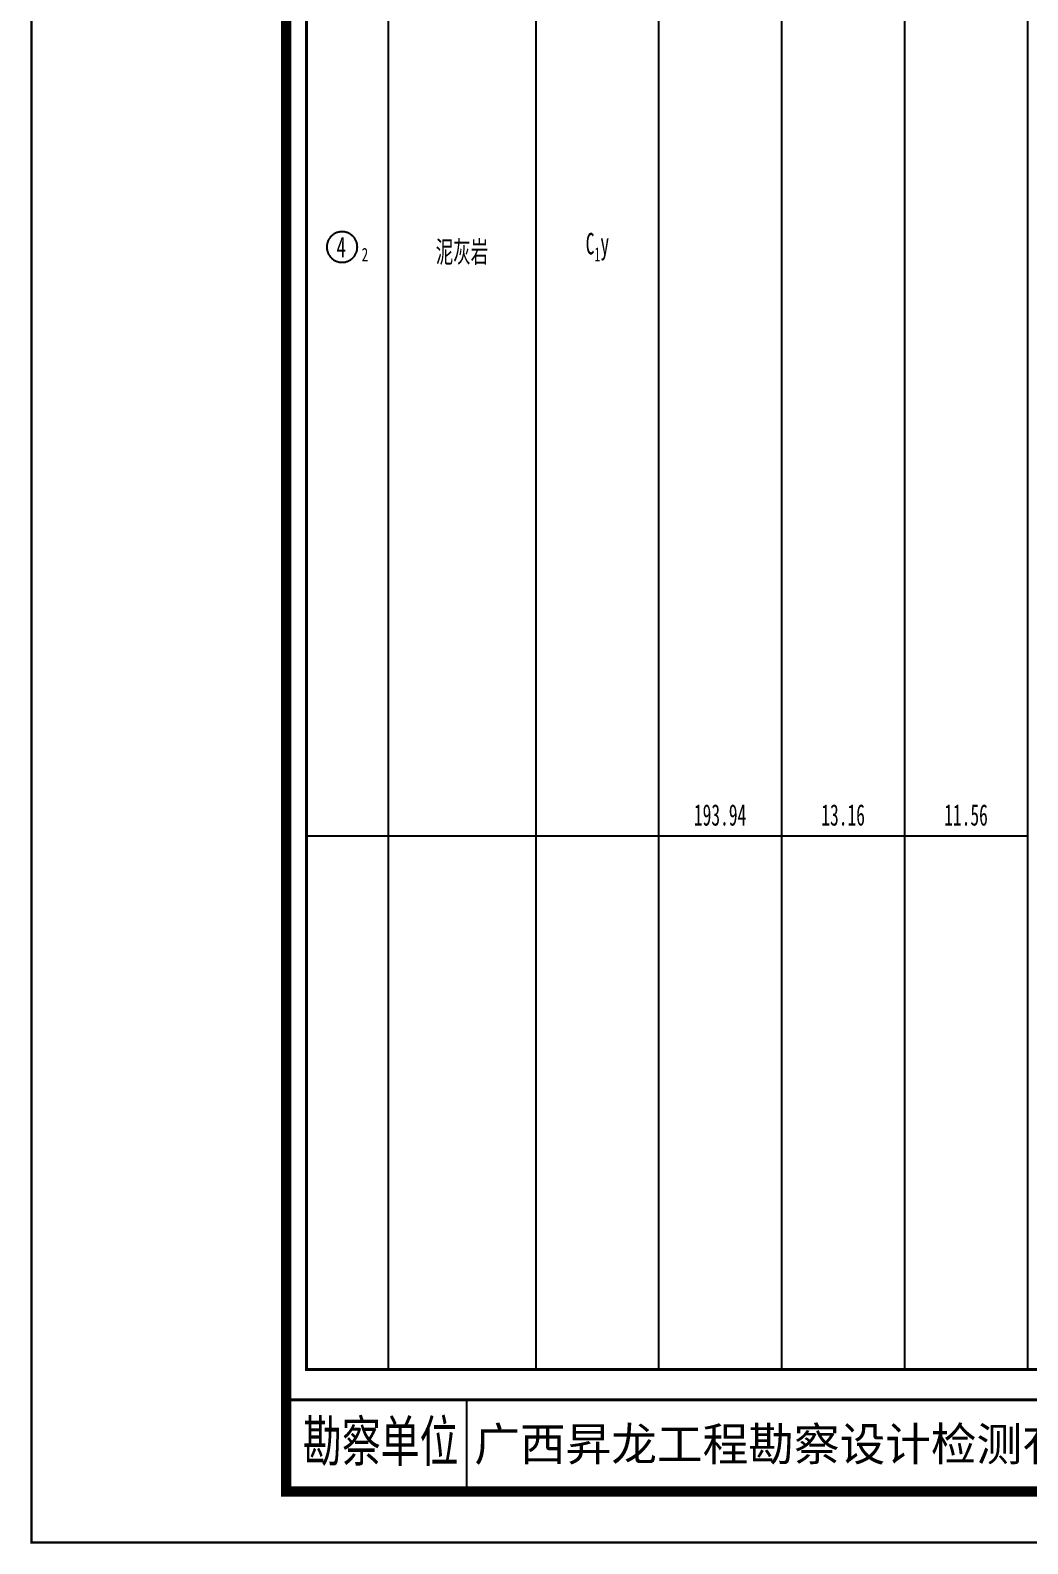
# Model space of a CAD drawing. Header units: millimetres. Extents: x 1264 to 9491, y 619 to 916.
# Drawn here: x 2823.1 to 2921.1, y 618.8 to 767.4 of the extents above; entities that cross this region are included whole.
import ezdxf
from ezdxf.enums import TextEntityAlignment as Align

# ---------------------------------------------------------------- set-up
doc = ezdxf.new("R2010")
doc.units = ezdxf.units.MM
doc.layers.add('GICAD_POU_TEXTS', color=7, linetype='Continuous')
doc.styles.add('HT', font='simhei.ttf')
doc.styles.add('LZ_FONT', font='simfang_0.ttf', dxfattribs={"width": 0.7, "height": 8})
doc.styles.add('成果图图块', font='simfang_0.ttf', dxfattribs={"height": 2.5})
doc.styles.add('成果图表体', font='simfang_0.ttf', dxfattribs={"width": 0.6, "height": 2.1})

# ---------------------------------------------------------------- blocks, each defined once
blk = doc.blocks.new('ZZT_DCBH_Y1.dwg12', base_point=(0.51, 0))
at = {"color": 7}
blk.add_polyline3d([(-1.52, 0.02, 0), (-1.52, -0.06, 0), (-1.52, -0.13, 0), (-1.51, -0.2, 0), (-1.5, -0.28, 0), (-1.48, -0.35, 0), (-1.46, -0.42, 0), (-1.44, -0.49, 0), (-1.41, -0.56, 0), (-1.38, -0.63, 0), (-1.35, -0.69, 0), (-1.31, -0.76, 0), (-1.27, -0.82, 0), (-1.23, -0.88, 0), (-1.18, -0.94, 0), (-1.14, -0.99, 0), (-1.09, -1.04, 0), (-1.03, -1.1, 0), (-0.98, -1.14, 0), (-0.92, -1.19, 0), (-0.86, -1.23, 0), (-0.8, -1.27, 0), (-0.73, -1.31, 0), (-0.67, -1.34, 0), (-0.6, -1.37, 0), (-0.53, -1.4, 0), (-0.46, -1.42, 0), (-0.39, -1.44, 0), (-0.32, -1.46, 0), (-0.25, -1.47, 0), (-0.17, -1.48, 0), (-0.1, -1.48, 0), (-0.02, -1.48, 0), (0.05, -1.48, 0), (0.12, -1.48, 0), (0.2, -1.47, 0), (0.27, -1.46, 0), (0.34, -1.44, 0), (0.41, -1.42, 0), (0.48, -1.4, 0), (0.55, -1.37, 0), (0.62, -1.34, 0), (0.68, -1.31, 0), (0.75, -1.27, 0), (0.81, -1.23, 0), (0.87, -1.19, 0), (0.93, -1.14, 0), (0.98, -1.1, 0), (1.04, -1.04, 0), (1.09, -0.99, 0), (1.13, -0.94, 0), (1.18, -0.88, 0), (1.22, -0.82, 0), (1.26, -0.76, 0), (1.3, -0.69, 0), (1.33, -0.63, 0), (1.36, -0.56, 0), (1.39, -0.49, 0), (1.41, -0.42, 0), (1.43, -0.35, 0), (1.45, -0.28, 0), (1.46, -0.2, 0), (1.47, -0.13, 0), (1.47, -0.06, 0), (1.48, 0.02, 0), (1.47, 0.09, 0), (1.47, 0.16, 0), (1.46, 0.24, 0), (1.45, 0.31, 0), (1.43, 0.38, 0), (1.41, 0.45, 0), (1.39, 0.52, 0), (1.36, 0.59, 0), (1.33, 0.66, 0), (1.3, 0.72, 0), (1.26, 0.79, 0), (1.22, 0.85, 0), (1.18, 0.91, 0), (1.13, 0.97, 0), (1.09, 1.02, 0), (1.04, 1.08, 0), (0.98, 1.13, 0), (0.93, 1.18, 0), (0.87, 1.22, 0), (0.81, 1.26, 0), (0.75, 1.3, 0), (0.68, 1.34, 0), (0.62, 1.37, 0), (0.55, 1.4, 0), (0.48, 1.43, 0), (0.41, 1.45, 0), (0.34, 1.47, 0), (0.27, 1.49, 0), (0.2, 1.5, 0), (0.12, 1.51, 0), (0.05, 1.51, 0), (-0.02, 1.52, 0), (-0.1, 1.51, 0), (-0.17, 1.51, 0), (-0.25, 1.5, 0), (-0.32, 1.49, 0), (-0.39, 1.47, 0), (-0.46, 1.45, 0), (-0.53, 1.43, 0), (-0.6, 1.4, 0), (-0.67, 1.37, 0), (-0.73, 1.34, 0), (-0.8, 1.3, 0), (-0.86, 1.26, 0), (-0.92, 1.22, 0), (-0.98, 1.18, 0), (-1.03, 1.13, 0), (-1.09, 1.08, 0), (-1.14, 1.02, 0), (-1.18, 0.97, 0), (-1.23, 0.91, 0), (-1.27, 0.85, 0), (-1.31, 0.79, 0), (-1.35, 0.72, 0), (-1.38, 0.66, 0), (-1.41, 0.59, 0), (-1.44, 0.52, 0), (-1.46, 0.45, 0), (-1.48, 0.38, 0), (-1.5, 0.31, 0), (-1.51, 0.24, 0), (-1.52, 0.16, 0), (-1.52, 0.09, 0), (-1.52, 0.02, 0)], dxfattribs=at)
at = {"layer": 'GICAD_POU_TEXTS', "color": 7, "style": '成果图图块', "width": 0.7}
blk.add_text('4', height=2, dxfattribs=at).set_placement((-0.11, -0.99), align=Align.CENTER)
blk.add_text('2', height=1.33, dxfattribs=at).set_placement((1.9, -1.39))
blk = doc.blocks.new('柱状图图框模板-(昇龙标准).dwg7', base_point=(27, 229))
blk.add_line((42.74, 4.95), (42.74, 13.95))
blk.add_line((42.74, 4.95), (42.74, 13.95))
for points, const_width in [([(0, 0), (210, 0), (210, 297), (0, 297)], 0.25), ([(25, 5), (205, 5), (205, 292), (25, 292)], 1), ([(27, 265), (203, 265), (203, 17), (27, 17)], 0.3)]:
    blk.add_lwpolyline(points, close=True, dxfattribs=dict(const_width=const_width))
at = {"const_width": 0.3}
blk.add_lwpolyline([(25, 14), (205, 14)], dxfattribs=at)
at = {"style": 'LZ_FONT', "width": 0.7}
blk.add_text('勘察单位', height=4, dxfattribs=at).set_placement((26.65, 7.95))
at = {"style": 'HT'}
blk.add_text('广西昇龙工程勘察设计检测有限公司', height=3.2865, dxfattribs=at).set_placement((43.48, 8.02))

msp = doc.modelspace()

# ---------------------------------------------------------------- linework, layer by layer
at = {"color": 0}
for p, q in [((2850.27, 688.29), (2850.27, 803.89)), ((2858.32, 688.29), (2858.32, 803.89)), ((2850.27, 688.29), (2858.32, 688.29))]:
    msp.add_line(p, q, dxfattribs=at)
for points in [[(2850.27, 635.89), (2850.27, 819.89)], [(2858.32, 635.89), (2858.32, 819.89)], [(2858.32, 635.89), (2858.32, 819.89)], [(2872.81, 635.89), (2872.81, 819.89)], [(2872.81, 635.89), (2872.81, 819.89)], [(2884.88, 635.89), (2884.88, 819.89)], [(2884.88, 635.89), (2884.88, 819.89)], [(2896.95, 635.89), (2896.95, 819.89)], [(2896.95, 635.89), (2896.95, 819.89)], [(2909.02, 635.89), (2909.02, 819.89)], [(2909.02, 635.89), (2909.02, 819.89)], [(2921.09, 635.89), (2921.09, 819.89)], [(2921.09, 635.89), (2921.09, 819.89)], [(2858.32, 688.29), (2858.32, 803.89)], [(2872.81, 688.29), (2872.81, 803.89)], [(2872.81, 688.29), (2872.81, 803.89)], [(2884.88, 688.29), (2884.88, 803.89)], [(2884.88, 688.29), (2884.88, 803.89)], [(2896.95, 688.29), (2896.95, 803.89)], [(2896.95, 688.29), (2896.95, 803.89)], [(2909.02, 688.29), (2909.02, 803.89)], [(2909.02, 688.29), (2909.02, 803.89)], [(2921.09, 688.29), (2921.09, 803.89)], [(2858.32, 688.29), (2872.81, 688.29)], [(2872.81, 688.29), (2884.88, 688.29)], [(2884.88, 688.29), (2896.95, 688.29)], [(2896.95, 688.29), (2909.02, 688.29)], [(2909.02, 688.29), (2921.09, 688.29)], [(2850.27, 635.89), (2858.32, 635.89)], [(2858.32, 635.89), (2872.81, 635.89)], [(2872.81, 635.89), (2884.88, 635.89)], [(2884.88, 635.89), (2896.95, 635.89)], [(2896.95, 635.89), (2909.02, 635.89)], [(2909.02, 635.89), (2921.09, 635.89)], [(2921.09, 635.89), (2935.58, 635.89)]]:
    msp.add_lwpolyline(points, dxfattribs=at)

# ---------------------------------------------------------------- block references
for name, p in [('柱状图图框模板-(昇龙标准).dwg7', (2850.27, 847.89)), ('ZZT_DCBH_Y1.dwg12', (2854.3, 746.09))]:
    msp.add_blockref(name, p)

# ---------------------------------------------------------------- texts
at = {"color": 0, "style": '成果图表体', "width": 0.6}
for s, height, p in [('泥灰岩', 2.1, (2862.96, 744.59)), ('C', 2.1, (2877.69, 745.39)), ('y', 2.1, (2879.13, 745.39)), ('1', 1.4, (2878.55, 744.69)), ('193.94', 2.1, (2888.31, 689.29)), ('13.16', 2.1, (2900.82, 689.29)), ('11.56', 2.1, (2912.89, 689.29))]:
    msp.add_text(s, height=height, dxfattribs=at).set_placement(p)

doc.saveas('drawing.dxf')
